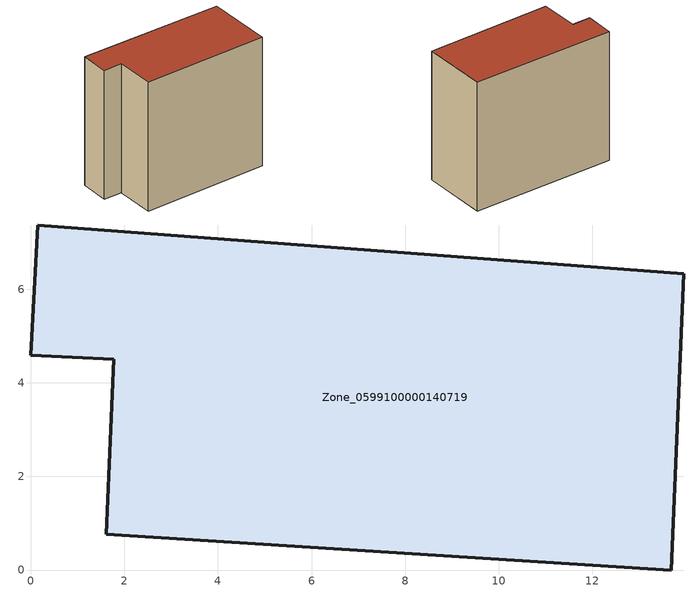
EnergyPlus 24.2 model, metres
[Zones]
Zone_0599100000140719
 floor ground (C_G): 13.95,6.33 13.68,0 1.61,0.76 1.77,4.5 0,4.59 0.15,7.37 z0
 wall outside (C_F): 13.68,0 13.95,6.33 0.15,7.37 0,4.59 1.77,4.5 1.61,0.76 13.68,0 z0:12.89
 roof outside (C_R): 1.61,0.76 13.68,0 13.95,6.33 0.15,7.37 0,4.59 1.77,4.5 z12.89
[BUILDING]
Pand.0599100000140719: North Axis=0; Terrain=City; Loads Convergence Tolerance Value=0.04; Temperature Convergence Tolerance Value=0.4; Solar Distribution=FullExterior; Maximum Number of Warmup Days=25; Minimum Number of Warmup Days=1
[Site:Location]
Rotterdam.The.Hague.AP_ZH_NLD Design_Conditions: Latitude=51.96; Longitude=4.45; Time Zone=1; Elevation=-4.5
[SITE:GROUNDTEMPERATURE:BUILDINGSURFACE]
18, 18, 18, 18, 18, 18, 18, 18, 18, 18, 18, 18
[MATERIAL] Thermal Absorptance=0.9; Solar Absorptance=0.7; Visible Absorptance=0.7
Name | Roughness | Thickness | Conductivity | Density | Specific Heat
G.TI.1946 | MediumSmooth | 0.15 | 1 | 540 | 1210
F.TI.1946 | Rough | 0.3 | 0.857143 | 1920 | 840
R.TI.1946 | MediumRough | 0.2 | 0.1 | 1500 | 1000
[CONSTRUCTION]
C_G: G.TI.1946
C_F: F.TI.1946
C_R: R.TI.1946
[ZONE]
Zone_0599100000140719: Type=1; Multiplier=1; Ceiling Height=Autocalculate; Volume=Autocalculate; Floor Area=autocalculate; Part of Total Floor Area=Yes
[ZONEINFILTRATION:DESIGNFLOWRATE]
Infil_Zone_0599100000140719: Zone or ZoneList or Space or SpaceList=Zone_0599100000140719; Schedule=AlwaysOn; Design Flow Rate Calculation Method=Flow/Area; Flow Rate per Floor Area=0.003; Constant Term Coefficient=1; Temperature Term Coefficient=0; Velocity Term Coefficient=0; Velocity Squared Term Coefficient=0
[HVACTEMPLATE:ZONE:IDEALLOADSAIRSYSTEM]
Zone_0599100000140719: Maximum Heating Supply Air Temperature=50; Minimum Cooling Supply Air Temperature=13; Maximum Heating Supply Air Humidity Ratio=0.0156; Minimum Cooling Supply Air Humidity Ratio=0.0077; Heating Limit=NoLimit; Cooling Limit=NoLimit; Dehumidification Control Type=ConstantSensibleHeatRatio; Cooling Sensible Heat Ratio=0.7; Dehumidification Setpoint=60; Humidification Control Type=None; Humidification Setpoint=30; Outdoor Air Method=None; Outdoor Air Flow Rate per Person=0.00944; Outdoor Air Flow Rate per Zone Floor Area=0; Outdoor Air Flow Rate per Zone=0; Demand Controlled Ventilation Type=None; Outdoor Air Economizer Type=NoEconomizer; Heat Recovery Type=None; Sensible Heat Recovery Effectiveness=0.7; Latent Heat Recovery Effectiveness=0.65
[ZONECONTROL:THERMOSTAT]
ThermostatControl_Zone_0599100000140719: Zone or ZoneList=Zone_0599100000140719; Control Type Schedule=DualSetpointControlType; Control 1=Thermostat_Zone_0599100000140719; Temperature Difference Between Cutout And Setpoint=0
[THERMOSTATSETPOINT:DUALSETPOINT]
Thermostat_Zone_0599100000140719: Heating Setpoint Temperature Schedule=HeatingSetpoint_Zone_0599100000140719; Cooling Setpoint Temperature Schedule=CoolingSetpoint_Zone_0599100000140719
[SCHEDULE:COMPACT]
HeatingSetpoint_Zone_0599100000140719: Through: 12/31, For: AllDays, Until: 24:00, 21
CoolingSetpoint_Zone_0599100000140719: Through: 12/31, For: AllDays, Until: 24:00, 24
DualSetpointControlType: Through: 12/31, For: AllDays, Until: 24:00, 4
AlwaysOn: Through: 12/31, For: AllDays, Until: 24:00, 1
